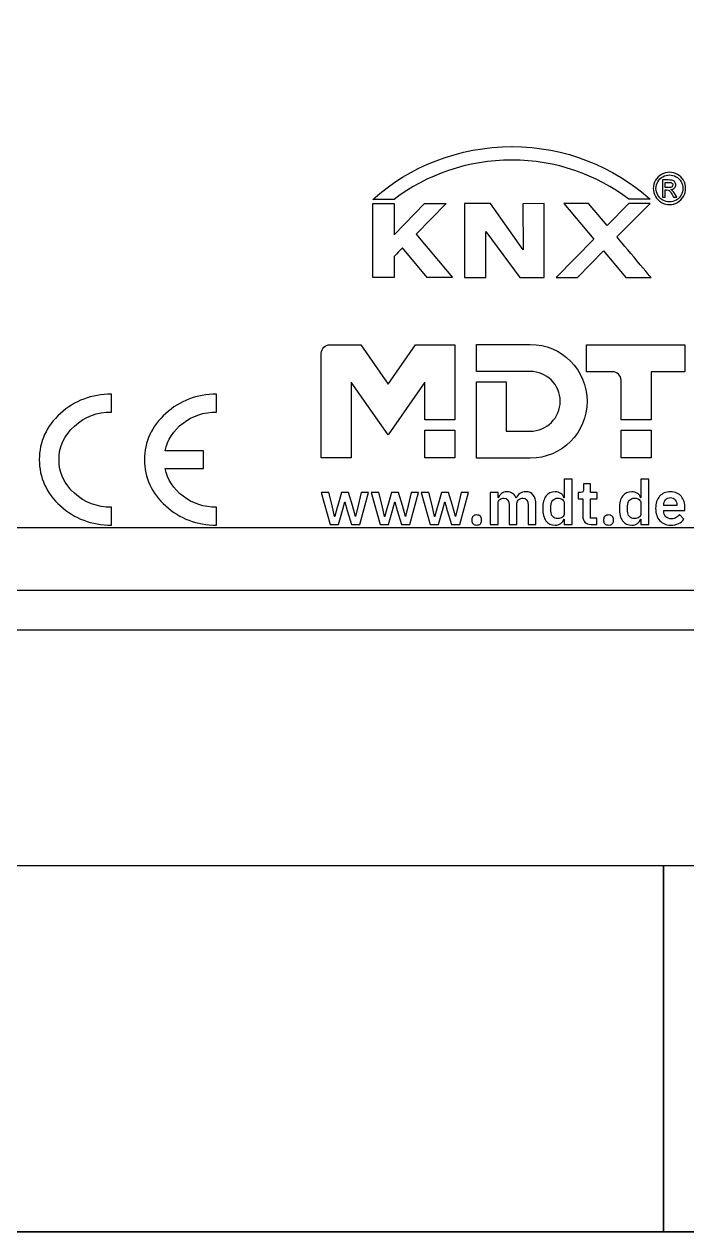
# Model space of a CAD drawing. Header units: millimetres. Extents: x 2151 to 5908, y -441 to 3322.
# Drawn here: x 3465.58 to 3490.91, y 1886.54 to 1932.68 of the extents above; entities that cross this region are included whole.
import ezdxf
from ezdxf.enums import TextEntityAlignment as Align

# ---------------------------------------------------------------- set-up
doc = ezdxf.new("R2010")
doc.units = ezdxf.units.MM
doc.layers.add('2DE_OBJ_Eti-Apparatus', color=7, linetype='Continuous', lineweight=25)
doc.layers.add('Beschriftung', color=7, linetype='Continuous')
doc.layers.add('Gehäuse', color=7, linetype='Continuous')
doc.styles.add('CP_ATTR', font='ARIAL.TTF')

# ---------------------------------------------------------------- blocks, each defined once
blk = doc.blocks.new('2de_eti_9_4352_5ex0yz5')
at = {"linetype": 'Continuous'}
blk.add_line((716, 0), (0, 0), dxfattribs=at)
at = {"linetype": 'ByBlock', "style": 'CP_ATTR', "flags": 9}
for tag, p in [('CURRENT', (0, 5)), ('LINK', (0, 5)), ('CHARACTER', (0, 5)), ('POWER', (0, 5)), ('ORDER-NO', (0, 5)), ('PRODUCT-TYPE', (0, 5)), ('ARTICLE', (0, 5)), ('GROUP', (0, 5)), ('NUMBER', (0, 5)), ('NAME', (0, 5)), ('EL-STATUS', (0, 4.999)), ('FUNCTION', (0, 4.999)), ('ARTICLE-2', (0, 4.999)), ('ARTICLE-1', (0, 4.999)), ('VOLTAGE', (0, 4.999)), ('PRODUCER', (0, 4.999)), ('WEIGHT', (0.001, 5)), ('IP', (0.001, 5)), ('OTHER', (0.001, 5))]:
    blk.add_attdef(tag, text='', height=0.00005, dxfattribs=at).set_placement(p, align=Align.MIDDLE_LEFT)
blk = doc.blocks.new('Gehäuse_12_TE1')
at = {"layer": 'Gehäuse'}
for p, q in [((0, 23), (216, 23)), ((0, 14), (216, 14))]:
    blk.add_line(p, q, dxfattribs=at)
for points in [[(0, 0), (216, 0), (216, 91), (0, 91)], [(2.5, 66.5), (213.5, 66.5), (213.5, 24.5), (2.5, 24.5)], [(0, 14), (72, 14), (72, 0), (0, 0)], [(72, 14), (144, 14), (144, 0), (72, 0)]]:
    blk.add_lwpolyline(points, close=True, dxfattribs=at)
blk = doc.blocks.new('AKS-2416.03')
at = {"layer": 'Beschriftung'}
for points, knots in [([(71.4869, 39.4467), (70.0811, 40.7006), (68.2458, 41.4586), (66.2098, 41.4586), (66.2098, 41.4586), (66.2087, 41.4586), (66.2076, 41.4586), (66.2066, 41.4586), (66.2066, 41.4586), (64.1718, 41.4578), (62.2969, 40.6984), (60.8921, 39.445), (60.8921, 39.445), (60.8921, 39.445), (61.7031, 39.445), (61.7031, 39.445), (61.7031, 39.445), (62.9493, 40.3892), (64.5156, 40.9469), (66.2024, 40.9469), (66.2024, 40.9469), (66.2038, 40.9469), (66.2051, 40.9469), (66.2066, 40.9469), (66.2066, 40.9469), (67.8917, 40.9459), (69.4318, 40.3909), (70.6771, 39.4474), (70.6771, 39.4474), (70.6771, 39.4474), (71.4869, 39.4467), (71.4869, 39.4467)], [0, 0, 0, 0, 0.1111111, 0.1111111, 0.1111111, 0.1111111, 0.2222222, 0.2222222, 0.2222222, 0.2222222, 0.3333333, 0.3333333, 0.3333333, 0.3333333, 0.4444444, 0.4444444, 0.4444444, 0.4444445, 0.5555556, 0.5555556, 0.5555556, 0.5555556, 0.6666667, 0.6666667, 0.6666667, 0.6666667, 0.7777778, 0.7777778, 0.7777778, 0.7777778, 1, 1, 1, 1]), ([(72.2268, 40.4796), (72.3303, 40.4796), (72.4305, 40.453), (72.5294, 40.3994), (72.5294, 40.3994), (72.6279, 40.3474), (72.7048, 40.2706), (72.7602, 40.1719), (72.7602, 40.1719), (72.8153, 40.0734), (72.842, 39.9696), (72.842, 39.8625), (72.842, 39.8625), (72.842, 39.7571), (72.8153, 39.6553), (72.7602, 39.5567), (72.7602, 39.5567), (72.7066, 39.4596), (72.6314, 39.3827), (72.5327, 39.3291), (72.5327, 39.3291), (72.4357, 39.2741), (72.3338, 39.2472), (72.2268, 39.2472), (72.2268, 39.2472), (72.1198, 39.2472), (72.0176, 39.2741), (71.9189, 39.3291), (71.9189, 39.3291), (71.8222, 39.3827), (71.7451, 39.4596), (71.6916, 39.5567), (71.6916, 39.5567), (71.6364, 39.6553), (71.6097, 39.7571), (71.6097, 39.8625), (71.6097, 39.8625), (71.6097, 39.9696), (71.6379, 40.0734), (71.6934, 40.1719), (71.6934, 40.1719), (71.7483, 40.2706), (71.8253, 40.3474), (71.9238, 40.3994), (71.9238, 40.3994), (72.0227, 40.453), (72.1231, 40.4796), (72.2268, 40.4796)], [0, 0, 0, 0, 0.0769231, 0.0769231, 0.0769231, 0.0769231, 0.1538462, 0.1538462, 0.1538462, 0.1538462, 0.2307692, 0.2307692, 0.2307692, 0.2307692, 0.3076923, 0.3076923, 0.3076923, 0.3076923, 0.3846154, 0.3846154, 0.3846154, 0.3846154, 0.4615385, 0.4615385, 0.4615385, 0.4615385, 0.5384615, 0.5384615, 0.5384615, 0.5384615, 0.6153846, 0.6153846, 0.6153846, 0.6153846, 0.6923077, 0.6923077, 0.6923077, 0.6923077, 0.7692308, 0.7692308, 0.7692308, 0.7692308, 0.8461538, 0.8461538, 0.8461538, 0.8461539, 1, 1, 1, 1]), ([(72.2268, 40.3776), (72.1398, 40.3776), (72.0562, 40.3559), (71.9744, 40.3109), (71.9744, 40.3109), (71.8923, 40.2672), (71.8271, 40.2038), (71.7819, 40.1201), (71.7819, 40.1201), (71.7351, 40.0382), (71.7115, 39.953), (71.7115, 39.8625), (71.7115, 39.8625), (71.7115, 39.7741), (71.7351, 39.6887), (71.7805, 39.6086), (71.7805, 39.6086), (71.8253, 39.5266), (71.8889, 39.4629), (71.971, 39.4177), (71.971, 39.4177), (72.0527, 39.3728), (72.1383, 39.3492), (72.2268, 39.3492), (72.2268, 39.3492), (72.3153, 39.3492), (72.4005, 39.3728), (72.4825, 39.4177), (72.4825, 39.4177), (72.5644, 39.4629), (72.6279, 39.5266), (72.6731, 39.6086), (72.6731, 39.6086), (72.7184, 39.6887), (72.7399, 39.7741), (72.7399, 39.8625), (72.7399, 39.8625), (72.7399, 39.953), (72.7166, 40.0382), (72.6714, 40.1201), (72.6714, 40.1201), (72.6246, 40.2038), (72.5611, 40.2672), (72.4792, 40.3109), (72.4792, 40.3109), (72.3972, 40.3559), (72.3119, 40.3776), (72.2268, 40.3776)], [0, 0, 0, 0, 0.0769231, 0.0769231, 0.0769231, 0.0769231, 0.1538462, 0.1538462, 0.1538462, 0.1538462, 0.2307692, 0.2307692, 0.2307692, 0.2307692, 0.3076923, 0.3076923, 0.3076923, 0.3076923, 0.3846154, 0.3846154, 0.3846154, 0.3846154, 0.4615385, 0.4615385, 0.4615385, 0.4615385, 0.5384615, 0.5384615, 0.5384615, 0.5384615, 0.6153846, 0.6153846, 0.6153846, 0.6153846, 0.6923077, 0.6923077, 0.6923077, 0.6923077, 0.7692308, 0.7692308, 0.7692308, 0.7692308, 0.8461538, 0.8461538, 0.8461538, 0.8461539, 1, 1, 1, 1]), ([(71.9559, 39.5232), (71.9559, 39.5232), (71.9559, 40.1853), (71.9559, 40.1853), (71.9559, 40.1853), (71.9559, 40.1853), (72.1831, 40.1853), (72.1831, 40.1853), (72.1831, 40.1853), (72.2619, 40.1853), (72.3187, 40.1786), (72.3537, 40.167), (72.3537, 40.167), (72.3888, 40.1552), (72.4156, 40.1335), (72.4374, 40.1034), (72.4374, 40.1034), (72.4574, 40.0734), (72.4675, 40.0399), (72.4675, 40.0064), (72.4675, 40.0064), (72.4675, 39.9579), (72.4509, 39.916), (72.4156, 39.8792), (72.4156, 39.8792), (72.3806, 39.8441), (72.3354, 39.8241), (72.2767, 39.8192), (72.2767, 39.8192), (72.3004, 39.8091), (72.3202, 39.7973), (72.3338, 39.7842), (72.3338, 39.7842), (72.3604, 39.7589), (72.394, 39.7137), (72.4324, 39.6535), (72.4324, 39.6535), (72.4324, 39.6535), (72.5127, 39.5232), (72.5127, 39.5232), (72.5127, 39.5232), (72.5127, 39.5232), (72.3821, 39.5232), (72.3821, 39.5232), (72.3821, 39.5232), (72.3821, 39.5232), (72.3237, 39.6268), (72.3237, 39.6268), (72.3237, 39.6268), (72.2767, 39.7104), (72.24, 39.7605), (72.2118, 39.7824), (72.2118, 39.7824), (72.1914, 39.7973), (72.163, 39.8042), (72.1263, 39.8042), (72.1263, 39.8042), (72.1263, 39.8042), (72.0629, 39.8042), (72.0629, 39.8042), (72.0629, 39.8042), (72.0629, 39.8042), (72.0629, 39.5232), (72.0629, 39.5232), (72.0629, 39.5232), (72.0629, 39.5232), (71.9559, 39.5232), (71.9559, 39.5232)], [0, 0, 0, 0, 0.0555556, 0.0555556, 0.0555556, 0.0555556, 0.1111111, 0.1111111, 0.1111111, 0.1111111, 0.1666667, 0.1666667, 0.1666667, 0.1666667, 0.2222222, 0.2222222, 0.2222222, 0.2222222, 0.2777778, 0.2777778, 0.2777778, 0.2777778, 0.3333333, 0.3333333, 0.3333333, 0.3333333, 0.3888889, 0.3888889, 0.3888889, 0.3888889, 0.4444444, 0.4444444, 0.4444444, 0.4444445, 0.5, 0.5, 0.5, 0.5, 0.5555556, 0.5555556, 0.5555556, 0.5555556, 0.6111111, 0.6111111, 0.6111111, 0.6111111, 0.6666667, 0.6666667, 0.6666667, 0.6666667, 0.7222222, 0.7222222, 0.7222222, 0.7222222, 0.7777778, 0.7777778, 0.7777778, 0.7777778, 0.8333333, 0.8333333, 0.8333333, 0.8333333, 0.8888889, 0.8888889, 0.8888889, 0.8888889, 1, 1, 1, 1]), ([(72.0629, 39.8961), (72.0629, 39.8961), (72.1931, 39.8961), (72.1931, 39.8961), (72.1931, 39.8961), (72.255, 39.8961), (72.2969, 39.9061), (72.3202, 39.9244), (72.3202, 39.9244), (72.3421, 39.9428), (72.3537, 39.9663), (72.3537, 39.9962), (72.3537, 39.9962), (72.3537, 40.0165), (72.3487, 40.0333), (72.3372, 40.0499), (72.3372, 40.0499), (72.3271, 40.0648), (72.3119, 40.0766), (72.292, 40.0833), (72.292, 40.0833), (72.2735, 40.0916), (72.2366, 40.0951), (72.1849, 40.0951), (72.1849, 40.0951), (72.1849, 40.0951), (72.0629, 40.0951), (72.0629, 40.0951), (72.0629, 40.0951), (72.0629, 40.0951), (72.0629, 39.8961), (72.0629, 39.8961)], [0, 0, 0, 0, 0.1111111, 0.1111111, 0.1111111, 0.1111111, 0.2222222, 0.2222222, 0.2222222, 0.2222222, 0.3333333, 0.3333333, 0.3333333, 0.3333333, 0.4444444, 0.4444444, 0.4444444, 0.4444445, 0.5555556, 0.5555556, 0.5555556, 0.5555556, 0.6666667, 0.6666667, 0.6666667, 0.6666667, 0.7777778, 0.7777778, 0.7777778, 0.7777778, 1, 1, 1, 1]), ([(62.6579, 37.9748), (62.6579, 37.9748), (62.5429, 38.1195), (62.5429, 38.1195), (62.5429, 38.1195), (62.5429, 38.1195), (63.6907, 39.2844), (63.6907, 39.2844), (63.6907, 39.2844), (63.6907, 39.2844), (62.8705, 39.2844), (62.8705, 39.2844), (62.8705, 39.2844), (62.8705, 39.2844), (61.7016, 38.0955), (61.7016, 38.0955), (61.7016, 38.0955), (61.7016, 38.0955), (61.7016, 39.2813), (61.7016, 39.2813), (61.7016, 39.2813), (61.7016, 39.2813), (60.8936, 39.2815), (60.8936, 39.2815), (60.8936, 39.2815), (60.8936, 39.2815), (60.8915, 36.4602), (60.8915, 36.4602), (60.8915, 36.4602), (60.8915, 36.4602), (61.7016, 36.46), (61.7016, 36.46), (61.7016, 36.46), (61.7016, 36.46), (61.7016, 37.2659), (61.7016, 37.2659), (61.7016, 37.2659), (61.7016, 37.2659), (62.0217, 37.5903), (62.0217, 37.5903), (62.0217, 37.5903), (62.0217, 37.5903), (62.9724, 36.46), (62.9724, 36.46), (62.9724, 36.46), (62.9724, 36.46), (63.9398, 36.46), (63.9398, 36.46), (63.9398, 36.46), (63.9398, 36.46), (62.6579, 37.9748), (62.6579, 37.9748)], [0, 0, 0, 0, 0.0714286, 0.0714286, 0.0714286, 0.0714286, 0.1428571, 0.1428571, 0.1428571, 0.1428572, 0.2142857, 0.2142857, 0.2142857, 0.2142857, 0.2857143, 0.2857143, 0.2857143, 0.2857143, 0.3571429, 0.3571429, 0.3571429, 0.3571429, 0.4285714, 0.4285714, 0.4285714, 0.4285714, 0.5, 0.5, 0.5, 0.5, 0.5714286, 0.5714286, 0.5714286, 0.5714286, 0.6428571, 0.6428571, 0.6428571, 0.6428572, 0.7142857, 0.7142857, 0.7142857, 0.7142857, 0.7857143, 0.7857143, 0.7857143, 0.7857143, 0.8571429, 0.8571429, 0.8571429, 0.8571429, 1, 1, 1, 1]), ([(65.3811, 39.2853), (65.3811, 39.2853), (66.6346, 37.5169), (66.6346, 37.5169), (66.6346, 37.5169), (66.6346, 37.5169), (66.628, 39.2798), (66.628, 39.2798), (66.628, 39.2798), (66.628, 39.2798), (67.4402, 39.2821), (67.4402, 39.2821), (67.4402, 39.2821), (67.4402, 39.2821), (67.4402, 36.4589), (67.4402, 36.4589), (67.4402, 36.4589), (67.4402, 36.4589), (66.508, 36.4589), (66.508, 36.4589), (66.508, 36.4589), (66.508, 36.4589), (65.2094, 38.2141), (65.2094, 38.2141), (65.2094, 38.2141), (65.2094, 38.2141), (65.2098, 36.4589), (65.2098, 36.4589), (65.2098, 36.4589), (65.2098, 36.4589), (64.3949, 36.4589), (64.3949, 36.4589), (64.3949, 36.4589), (64.3949, 36.4589), (64.3949, 39.2849), (64.3949, 39.2849), (64.3949, 39.2849), (64.3949, 39.2849), (65.3811, 39.2853), (65.3811, 39.2853)], [0, 0, 0, 0, 0.0909091, 0.0909091, 0.0909091, 0.0909091, 0.1818182, 0.1818182, 0.1818182, 0.1818182, 0.2727273, 0.2727273, 0.2727273, 0.2727273, 0.3636364, 0.3636364, 0.3636364, 0.3636364, 0.4545455, 0.4545455, 0.4545455, 0.4545455, 0.5454545, 0.5454545, 0.5454545, 0.5454546, 0.6363636, 0.6363636, 0.6363636, 0.6363636, 0.7272727, 0.7272727, 0.7272727, 0.7272727, 0.8181818, 0.8181818, 0.8181818, 0.8181818, 1, 1, 1, 1]), ([(71.5253, 36.46), (71.5253, 36.46), (70.5614, 36.4586), (70.5614, 36.4586), (70.5614, 36.4586), (70.5614, 36.4586), (69.7019, 37.481), (69.7019, 37.481), (69.7019, 37.481), (69.7019, 37.481), (68.7074, 36.46), (68.7074, 36.46), (68.7074, 36.46), (68.7074, 36.46), (67.8974, 36.46), (67.8974, 36.46), (67.8974, 36.46), (67.8974, 36.46), (69.331, 37.9232), (69.331, 37.9232), (69.331, 37.9232), (69.331, 37.9232), (68.1907, 39.2822), (68.1907, 39.2822), (68.1907, 39.2822), (68.1907, 39.2822), (69.1366, 39.2815), (69.1366, 39.2815), (69.1366, 39.2815), (69.1366, 39.2815), (69.85, 38.4501), (69.85, 38.4501), (69.85, 38.4501), (69.85, 38.4501), (70.6772, 39.2815), (70.6772, 39.2815), (70.6772, 39.2815), (70.6772, 39.2815), (71.4871, 39.2815), (71.4871, 39.2815), (71.4871, 39.2815), (71.4871, 39.2815), (70.221, 38.0077), (70.221, 38.0077), (70.221, 38.0077), (70.221, 38.0077), (71.5253, 36.46), (71.5253, 36.46)], [0, 0, 0, 0, 0.0769231, 0.0769231, 0.0769231, 0.0769231, 0.1538462, 0.1538462, 0.1538462, 0.1538462, 0.2307692, 0.2307692, 0.2307692, 0.2307692, 0.3076923, 0.3076923, 0.3076923, 0.3076923, 0.3846154, 0.3846154, 0.3846154, 0.3846154, 0.4615385, 0.4615385, 0.4615385, 0.4615385, 0.5384615, 0.5384615, 0.5384615, 0.5384615, 0.6153846, 0.6153846, 0.6153846, 0.6153846, 0.6923077, 0.6923077, 0.6923077, 0.6923077, 0.7692308, 0.7692308, 0.7692308, 0.7692308, 0.8461538, 0.8461538, 0.8461538, 0.8461539, 1, 1, 1, 1]), ([(61.4735, 32.386), (61.4735, 32.386), (60.4306, 33.8901), (60.4306, 33.8901), (60.4306, 33.8901), (60.4306, 33.8901), (59.2426, 33.8901), (59.2426, 33.8901), (59.2426, 33.8901), (59.0654, 33.8877), (58.9236, 33.7444), (58.9221, 33.5682), (58.9221, 33.5682), (58.9221, 33.5504), (58.9221, 29.567), (58.9221, 29.567), (58.9221, 29.567), (58.9221, 29.567), (60.0653, 29.567), (60.0653, 29.567), (60.0653, 29.567), (60.0653, 29.567), (60.0653, 32.4621), (60.0653, 32.4621), (60.0653, 32.4621), (60.0653, 32.4621), (61.4735, 30.448), (61.4735, 30.448), (61.4735, 30.448), (61.4735, 30.448), (62.8803, 32.4621), (62.8803, 32.4621), (62.8803, 32.4621), (62.8803, 32.4621), (62.8803, 31.025), (62.8803, 31.025), (62.8803, 31.025), (62.8803, 31.025), (64.0249, 31.025), (64.0249, 31.025), (64.0249, 31.025), (64.0249, 31.025), (64.0249, 33.8901), (64.0249, 33.8901), (64.0249, 33.8901), (64.0249, 33.8901), (62.5163, 33.8901), (62.5163, 33.8901), (62.5163, 33.8901), (62.5163, 33.8901), (61.4735, 32.386), (61.4735, 32.386)], [0, 0, 0, 0, 0.0714286, 0.0714286, 0.0714286, 0.0714286, 0.1428571, 0.1428571, 0.1428571, 0.1428572, 0.2142857, 0.2142857, 0.2142857, 0.2142857, 0.2857143, 0.2857143, 0.2857143, 0.2857143, 0.3571429, 0.3571429, 0.3571429, 0.3571429, 0.4285714, 0.4285714, 0.4285714, 0.4285714, 0.5, 0.5, 0.5, 0.5, 0.5714286, 0.5714286, 0.5714286, 0.5714286, 0.6428571, 0.6428571, 0.6428571, 0.6428572, 0.7142857, 0.7142857, 0.7142857, 0.7142857, 0.7857143, 0.7857143, 0.7857143, 0.7857143, 0.8571429, 0.8571429, 0.8571429, 0.8571429, 1, 1, 1, 1]), ([(66.9051, 33.904), (66.9051, 33.904), (64.8461, 33.904), (64.8461, 33.904), (64.8461, 33.904), (64.8461, 33.904), (64.8461, 32.8714), (64.8461, 32.8714), (64.8461, 32.8714), (64.8461, 32.8714), (66.9051, 32.871), (66.9051, 32.871), (66.9051, 32.871), (67.5356, 32.871), (68.0497, 32.3614), (68.0497, 31.7303), (68.0497, 31.7303), (68.0497, 31.0997), (67.5356, 30.5866), (66.9051, 30.5866), (66.9051, 30.5866), (66.9051, 30.5866), (65.9887, 30.5866), (65.9887, 30.5866), (65.9887, 30.5866), (65.9887, 30.5866), (65.9887, 32.4754), (65.9887, 32.4754), (65.9887, 32.4754), (65.9887, 32.4754), (64.8461, 32.4754), (64.8461, 32.4754), (64.8461, 32.4754), (64.8461, 32.4754), (64.8461, 29.5562), (64.8461, 29.5562), (64.8461, 29.5562), (64.8461, 29.5562), (66.9051, 29.5565), (66.9051, 29.5565), (66.9051, 29.5565), (68.1065, 29.5565), (69.0792, 30.5299), (69.0792, 31.7303), (69.0792, 31.7303), (69.0792, 32.9307), (68.1065, 33.904), (66.9051, 33.904)], [0, 0, 0, 0, 0.0769231, 0.0769231, 0.0769231, 0.0769231, 0.1538462, 0.1538462, 0.1538462, 0.1538462, 0.2307692, 0.2307692, 0.2307692, 0.2307692, 0.3076923, 0.3076923, 0.3076923, 0.3076923, 0.3846154, 0.3846154, 0.3846154, 0.3846154, 0.4615385, 0.4615385, 0.4615385, 0.4615385, 0.5384615, 0.5384615, 0.5384615, 0.5384615, 0.6153846, 0.6153846, 0.6153846, 0.6153846, 0.6923077, 0.6923077, 0.6923077, 0.6923077, 0.7692308, 0.7692308, 0.7692308, 0.7692308, 0.8461538, 0.8461538, 0.8461538, 0.8461539, 1, 1, 1, 1]), ([(69.0575, 33.8901), (69.0575, 33.8901), (69.0575, 32.861), (69.0575, 32.861), (69.0575, 32.861), (69.0575, 32.861), (70.0253, 32.861), (70.0421, 32.861), (70.0421, 32.861), (70.2356, 32.863), (70.3774, 32.7075), (70.3774, 32.5346), (70.3774, 32.5346), (70.3774, 32.3706), (70.3774, 31.025), (70.3774, 31.025), (70.3774, 31.025), (70.3774, 31.025), (71.5225, 31.025), (71.5225, 31.025), (71.5225, 31.025), (71.5225, 31.025), (71.5225, 32.8578), (71.5225, 32.8578), (71.5225, 32.8578), (71.5225, 32.8578), (72.8186, 32.8578), (72.8186, 32.8578), (72.8186, 32.8578), (72.8186, 32.8578), (72.8186, 33.8901), (72.8186, 33.8901), (72.8186, 33.8901), (72.8186, 33.8901), (69.0575, 33.8901), (69.0575, 33.8901)], [0, 0, 0, 0, 0.1, 0.1, 0.1, 0.1, 0.2, 0.2, 0.2, 0.2, 0.3, 0.3, 0.3, 0.3, 0.4, 0.4, 0.4, 0.4, 0.5, 0.5, 0.5, 0.5, 0.6, 0.6, 0.6, 0.6, 0.7, 0.7, 0.7, 0.7, 0.8, 0.8, 0.8, 0.8, 1, 1, 1, 1]), ([(50.9036, 27), (50.1426, 27), (49.4922, 27.244), (48.9539, 27.7333), (48.9539, 27.7333), (48.4141, 28.2213), (48.1449, 28.8108), (48.1449, 29.5006), (48.1449, 29.5006), (48.1449, 30.1892), (48.4141, 30.7788), (48.9539, 31.2668), (48.9539, 31.2668), (49.4922, 31.7559), (50.1426, 32), (50.9036, 32), (50.9036, 32), (50.9036, 32), (50.9036, 32), (50.9051, 32), (50.9051, 32), (50.9064, 32), (50.9064, 32), (50.9064, 32), (50.9064, 32), (50.9064, 32), (50.9064, 31.3213), (50.9064, 31.3213), (50.9064, 31.3213), (50.9064, 31.3213), (50.9064, 31.3213), (50.9064, 31.3213), (50.9064, 31.3213), (50.9064, 31.3213), (50.9064, 31.3213), (50.9064, 31.3213), (50.9064, 31.3213), (50.3517, 31.3213), (49.8789, 31.1429), (49.4854, 30.7862), (49.4854, 30.7862), (49.0932, 30.4295), (48.8978, 30.0008), (48.8978, 29.5006), (48.8978, 29.5006), (48.8978, 28.9989), (49.0932, 28.5717), (49.4854, 28.2151), (49.4854, 28.2151), (49.8789, 27.8595), (50.3517, 27.6825), (50.9064, 27.6825), (50.9064, 27.6825), (50.9064, 27.6825), (50.9064, 27.6825), (50.9064, 27.6825), (50.9064, 27.6825), (50.9064, 27.6825), (50.9064, 27.6825), (50.9064, 27.6825), (50.9064, 27.6825), (50.9064, 27.6825), (50.9064, 27), (50.9064, 27), (50.9064, 27), (50.9064, 27), (50.9064, 27), (50.9051, 27), (50.9051, 27), (50.9036, 27), (50.9036, 27), (50.9036, 27)], [0, 0, 0, 0, 0.0526316, 0.0526316, 0.0526316, 0.0526316, 0.1052632, 0.1052632, 0.1052632, 0.1052632, 0.1578947, 0.1578947, 0.1578947, 0.1578947, 0.2105263, 0.2105263, 0.2105263, 0.2105263, 0.2631579, 0.2631579, 0.2631579, 0.2631579, 0.3157895, 0.3157895, 0.3157895, 0.3157895, 0.3684211, 0.3684211, 0.3684211, 0.3684211, 0.4210526, 0.4210526, 0.4210526, 0.4210526, 0.4736842, 0.4736842, 0.4736842, 0.4736842, 0.5263158, 0.5263158, 0.5263158, 0.5263158, 0.5789474, 0.5789474, 0.5789474, 0.5789474, 0.6315789, 0.6315789, 0.6315789, 0.631579, 0.6842105, 0.6842105, 0.6842105, 0.6842105, 0.7368421, 0.7368421, 0.7368421, 0.7368421, 0.7894737, 0.7894737, 0.7894737, 0.7894737, 0.8421053, 0.8421053, 0.8421053, 0.8421053, 0.8947368, 0.8947368, 0.8947368, 0.8947369, 1, 1, 1, 1]), ([(54.9221, 32), (54.9221, 32), (54.9221, 31.3213), (54.9221, 31.3213), (54.9221, 31.3213), (54.4344, 31.3213), (54.0053, 31.1801), (53.6377, 30.8964), (53.6377, 30.8964), (53.2688, 30.614), (53.0406, 30.2623), (52.9532, 29.8411), (52.9532, 29.8411), (52.9532, 29.8411), (54.4221, 29.8411), (54.4221, 29.8411), (54.4221, 29.8411), (54.4221, 29.8411), (54.4221, 29.1588), (54.4221, 29.1588), (54.4221, 29.1588), (54.4221, 29.1588), (52.9532, 29.1588), (52.9532, 29.1588), (52.9532, 29.1588), (53.0406, 28.7377), (53.2688, 28.3872), (53.6377, 28.1048), (53.6377, 28.1048), (54.0053, 27.8237), (54.4344, 27.6825), (54.9221, 27.6825), (54.9221, 27.6825), (54.9221, 27.6825), (54.9221, 27), (54.9221, 27), (54.9221, 27), (54.161, 27), (53.5121, 27.244), (52.975, 27.7333), (52.975, 27.7333), (52.4367, 28.2213), (52.1675, 28.8108), (52.1675, 29.5006), (52.1675, 29.5006), (52.1675, 30.1867), (52.4367, 30.7751), (52.975, 31.263), (52.975, 31.263), (53.5121, 31.7523), (54.161, 31.9976), (54.9221, 32)], [0, 0, 0, 0, 0.0714286, 0.0714286, 0.0714286, 0.0714286, 0.1428571, 0.1428571, 0.1428571, 0.1428572, 0.2142857, 0.2142857, 0.2142857, 0.2142857, 0.2857143, 0.2857143, 0.2857143, 0.2857143, 0.3571429, 0.3571429, 0.3571429, 0.3571429, 0.4285714, 0.4285714, 0.4285714, 0.4285714, 0.5, 0.5, 0.5, 0.5, 0.5714286, 0.5714286, 0.5714286, 0.5714286, 0.6428571, 0.6428571, 0.6428571, 0.6428572, 0.7142857, 0.7142857, 0.7142857, 0.7142857, 0.7857143, 0.7857143, 0.7857143, 0.7857143, 0.8571429, 0.8571429, 0.8571429, 0.8571429, 1, 1, 1, 1]), ([(62.8803, 29.567), (62.8803, 29.567), (64.0249, 29.567), (64.0249, 29.567), (64.0249, 29.567), (64.0249, 29.567), (64.0249, 30.6291), (64.0249, 30.6291), (64.0249, 30.6291), (64.0249, 30.6291), (62.8803, 30.6291), (62.8803, 30.6291), (62.8803, 30.6291), (62.8803, 30.6291), (62.8803, 29.567), (62.8803, 29.567)], [0, 0, 0, 0, 0.2, 0.2, 0.2, 0.2, 0.4, 0.4, 0.4, 0.4, 0.6, 0.6, 0.6, 0.6, 1, 1, 1, 1]), ([(70.3774, 29.567), (70.3774, 29.567), (71.5225, 29.567), (71.5225, 29.567), (71.5225, 29.567), (71.5225, 29.567), (71.5225, 30.6291), (71.5225, 30.6291), (71.5225, 30.6291), (71.5225, 30.6291), (70.3774, 30.6291), (70.3774, 30.6291), (70.3774, 30.6291), (70.3774, 30.6291), (70.3774, 29.567), (70.3774, 29.567)], [0, 0, 0, 0, 0.2, 0.2, 0.2, 0.2, 0.4, 0.4, 0.4, 0.4, 0.6, 0.6, 0.6, 0.6, 1, 1, 1, 1]), ([(68.2073, 27.2309), (68.2073, 27.2309), (68.1956, 27.2309), (68.1956, 27.2309), (68.1956, 27.2309), (68.1739, 27.1609), (68.1326, 27.105), (68.072, 27.063), (68.072, 27.063), (68.0113, 27.0211), (67.9406, 27), (67.8598, 27), (67.8598, 27), (67.7058, 27), (67.588, 27.0553), (67.5064, 27.1657), (67.5064, 27.1657), (67.4248, 27.2761), (67.384, 27.4339), (67.384, 27.6391), (67.384, 27.6391), (67.384, 27.8428), (67.4248, 27.9994), (67.5064, 28.1091), (67.5064, 28.1091), (67.588, 28.2187), (67.7058, 28.2735), (67.8598, 28.2735), (67.8598, 28.2735), (67.9406, 28.2735), (68.0113, 28.2529), (68.072, 28.2117), (68.072, 28.2117), (68.1326, 28.1705), (68.1739, 28.1149), (68.1956, 28.045), (68.1956, 28.045), (68.1956, 28.045), (68.2073, 28.045), (68.2073, 28.045), (68.2073, 28.045), (68.2073, 28.045), (68.2073, 28.754), (68.2073, 28.754), (68.2073, 28.754), (68.2073, 28.754), (68.5057, 28.754), (68.5057, 28.754), (68.5057, 28.754), (68.5057, 28.754), (68.5057, 27.028), (68.5057, 27.028), (68.5057, 27.028), (68.5057, 27.028), (68.2073, 27.028), (68.2073, 27.028), (68.2073, 27.028), (68.2073, 27.028), (68.2073, 27.2309), (68.2073, 27.2309)], [0, 0, 0, 0, 0.0625, 0.0625, 0.0625, 0.0625, 0.125, 0.125, 0.125, 0.125, 0.1875, 0.1875, 0.1875, 0.1875, 0.25, 0.25, 0.25, 0.25, 0.3125, 0.3125, 0.3125, 0.3125, 0.375, 0.375, 0.375, 0.375, 0.4375, 0.4375, 0.4375, 0.4375, 0.5, 0.5, 0.5, 0.5, 0.5625, 0.5625, 0.5625, 0.5625, 0.625, 0.625, 0.625, 0.625, 0.6875, 0.6875, 0.6875, 0.6875, 0.75, 0.75, 0.75, 0.75, 0.8125, 0.8125, 0.8125, 0.8125, 0.875, 0.875, 0.875, 0.875, 1, 1, 1, 1]), ([(71.1367, 27.2309), (71.1367, 27.2309), (71.125, 27.2309), (71.125, 27.2309), (71.125, 27.2309), (71.1033, 27.1609), (71.062, 27.105), (71.0014, 27.063), (71.0014, 27.063), (70.9407, 27.0211), (70.87, 27), (70.7892, 27), (70.7892, 27), (70.6352, 27), (70.5174, 27.0553), (70.4358, 27.1657), (70.4358, 27.1657), (70.3542, 27.2761), (70.3134, 27.4339), (70.3134, 27.6391), (70.3134, 27.6391), (70.3134, 27.8428), (70.3542, 27.9994), (70.4358, 28.1091), (70.4358, 28.1091), (70.5174, 28.2187), (70.6352, 28.2735), (70.7892, 28.2735), (70.7892, 28.2735), (70.87, 28.2735), (70.9407, 28.2529), (71.0014, 28.2117), (71.0014, 28.2117), (71.062, 28.1705), (71.1033, 28.1149), (71.125, 28.045), (71.125, 28.045), (71.125, 28.045), (71.1367, 28.045), (71.1367, 28.045), (71.1367, 28.045), (71.1367, 28.045), (71.1367, 28.754), (71.1367, 28.754), (71.1367, 28.754), (71.1367, 28.754), (71.4353, 28.754), (71.4353, 28.754), (71.4353, 28.754), (71.4353, 28.754), (71.4353, 27.028), (71.4353, 27.028), (71.4353, 27.028), (71.4353, 27.028), (71.1367, 27.028), (71.1367, 27.028), (71.1367, 27.028), (71.1367, 27.028), (71.1367, 27.2309), (71.1367, 27.2309)], [0, 0, 0, 0, 0.0625, 0.0625, 0.0625, 0.0625, 0.125, 0.125, 0.125, 0.125, 0.1875, 0.1875, 0.1875, 0.1875, 0.25, 0.25, 0.25, 0.25, 0.3125, 0.3125, 0.3125, 0.3125, 0.375, 0.375, 0.375, 0.375, 0.4375, 0.4375, 0.4375, 0.4375, 0.5, 0.5, 0.5, 0.5, 0.5625, 0.5625, 0.5625, 0.5625, 0.625, 0.625, 0.625, 0.625, 0.6875, 0.6875, 0.6875, 0.6875, 0.75, 0.75, 0.75, 0.75, 0.8125, 0.8125, 0.8125, 0.8125, 0.875, 0.875, 0.875, 0.875, 1, 1, 1, 1]), ([(58.9221, 28.2455), (58.9221, 28.2455), (59.2091, 28.2455), (59.2091, 28.2455), (59.2091, 28.2455), (59.2091, 28.2455), (59.3326, 27.744), (59.3326, 27.744), (59.3326, 27.744), (59.3326, 27.744), (59.4283, 27.3266), (59.4283, 27.3266), (59.4283, 27.3266), (59.4283, 27.3266), (59.4376, 27.3266), (59.4376, 27.3266), (59.4376, 27.3266), (59.4376, 27.3266), (59.5495, 27.744), (59.5495, 27.744), (59.5495, 27.744), (59.5495, 27.744), (59.6918, 28.2455), (59.6918, 28.2455), (59.6918, 28.2455), (59.6918, 28.2455), (59.9624, 28.2455), (59.9624, 28.2455), (59.9624, 28.2455), (59.9624, 28.2455), (60.1094, 27.744), (60.1094, 27.744), (60.1094, 27.744), (60.1094, 27.744), (60.2236, 27.3266), (60.2236, 27.3266), (60.2236, 27.3266), (60.2236, 27.3266), (60.233, 27.3266), (60.233, 27.3266), (60.233, 27.3266), (60.233, 27.3266), (60.3286, 27.744), (60.3286, 27.744), (60.3286, 27.744), (60.3286, 27.744), (60.4498, 28.2455), (60.4498, 28.2455), (60.4498, 28.2455), (60.4498, 28.2455), (60.7274, 28.2455), (60.7274, 28.2455), (60.7274, 28.2455), (60.7274, 28.2455), (60.3939, 27.028), (60.3939, 27.028), (60.3939, 27.028), (60.3939, 27.028), (60.072, 27.028), (60.072, 27.028), (60.072, 27.028), (60.072, 27.028), (59.9157, 27.5645), (59.9157, 27.5645), (59.9157, 27.5645), (59.9157, 27.5645), (59.8248, 27.8957), (59.8248, 27.8957), (59.8248, 27.8957), (59.8248, 27.8957), (59.8178, 27.8957), (59.8178, 27.8957), (59.8178, 27.8957), (59.8178, 27.8957), (59.7292, 27.5645), (59.7292, 27.5645), (59.7292, 27.5645), (59.7292, 27.5645), (59.5752, 27.028), (59.5752, 27.028), (59.5752, 27.028), (59.5752, 27.028), (59.258, 27.028), (59.258, 27.028), (59.258, 27.028), (59.258, 27.028), (58.9221, 28.2455), (58.9221, 28.2455)], [0, 0, 0, 0, 0.0434783, 0.0434783, 0.0434783, 0.0434783, 0.0869565, 0.0869565, 0.0869565, 0.0869565, 0.1304348, 0.1304348, 0.1304348, 0.1304348, 0.173913, 0.173913, 0.173913, 0.1739131, 0.2173913, 0.2173913, 0.2173913, 0.2173913, 0.2608696, 0.2608696, 0.2608696, 0.2608696, 0.3043478, 0.3043478, 0.3043478, 0.3043478, 0.3478261, 0.3478261, 0.3478261, 0.3478261, 0.3913043, 0.3913043, 0.3913043, 0.3913044, 0.4347826, 0.4347826, 0.4347826, 0.4347826, 0.4782609, 0.4782609, 0.4782609, 0.4782609, 0.5217391, 0.5217391, 0.5217391, 0.5217391, 0.5652174, 0.5652174, 0.5652174, 0.5652174, 0.6086957, 0.6086957, 0.6086957, 0.6086957, 0.6521739, 0.6521739, 0.6521739, 0.6521739, 0.6956522, 0.6956522, 0.6956522, 0.6956522, 0.7391304, 0.7391304, 0.7391304, 0.7391304, 0.7826087, 0.7826087, 0.7826087, 0.7826087, 0.826087, 0.826087, 0.826087, 0.826087, 0.8695652, 0.8695652, 0.8695652, 0.8695652, 0.9130435, 0.9130435, 0.9130435, 0.9130435, 1, 1, 1, 1]), ([(60.8323, 28.2455), (60.8323, 28.2455), (61.1193, 28.2455), (61.1193, 28.2455), (61.1193, 28.2455), (61.1193, 28.2455), (61.2428, 27.744), (61.2428, 27.744), (61.2428, 27.744), (61.2428, 27.744), (61.3385, 27.3266), (61.3385, 27.3266), (61.3385, 27.3266), (61.3385, 27.3266), (61.3478, 27.3266), (61.3478, 27.3266), (61.3478, 27.3266), (61.3478, 27.3266), (61.4598, 27.744), (61.4598, 27.744), (61.4598, 27.744), (61.4598, 27.744), (61.602, 28.2455), (61.602, 28.2455), (61.602, 28.2455), (61.602, 28.2455), (61.8725, 28.2455), (61.8725, 28.2455), (61.8725, 28.2455), (61.8725, 28.2455), (62.0195, 27.744), (62.0195, 27.744), (62.0195, 27.744), (62.0195, 27.744), (62.1337, 27.3266), (62.1337, 27.3266), (62.1337, 27.3266), (62.1337, 27.3266), (62.1431, 27.3266), (62.1431, 27.3266), (62.1431, 27.3266), (62.1431, 27.3266), (62.2387, 27.744), (62.2387, 27.744), (62.2387, 27.744), (62.2387, 27.744), (62.3599, 28.2455), (62.3599, 28.2455), (62.3599, 28.2455), (62.3599, 28.2455), (62.6375, 28.2455), (62.6375, 28.2455), (62.6375, 28.2455), (62.6375, 28.2455), (62.304, 27.028), (62.304, 27.028), (62.304, 27.028), (62.304, 27.028), (61.9821, 27.028), (61.9821, 27.028), (61.9821, 27.028), (61.9821, 27.028), (61.8258, 27.5645), (61.8258, 27.5645), (61.8258, 27.5645), (61.8258, 27.5645), (61.735, 27.8957), (61.735, 27.8957), (61.735, 27.8957), (61.735, 27.8957), (61.728, 27.8957), (61.728, 27.8957), (61.728, 27.8957), (61.728, 27.8957), (61.6394, 27.5645), (61.6394, 27.5645), (61.6394, 27.5645), (61.6394, 27.5645), (61.4855, 27.028), (61.4855, 27.028), (61.4855, 27.028), (61.4855, 27.028), (61.1683, 27.028), (61.1683, 27.028), (61.1683, 27.028), (61.1683, 27.028), (60.8323, 28.2455), (60.8323, 28.2455)], [0, 0, 0, 0, 0.0434783, 0.0434783, 0.0434783, 0.0434783, 0.0869565, 0.0869565, 0.0869565, 0.0869565, 0.1304348, 0.1304348, 0.1304348, 0.1304348, 0.173913, 0.173913, 0.173913, 0.1739131, 0.2173913, 0.2173913, 0.2173913, 0.2173913, 0.2608696, 0.2608696, 0.2608696, 0.2608696, 0.3043478, 0.3043478, 0.3043478, 0.3043478, 0.3478261, 0.3478261, 0.3478261, 0.3478261, 0.3913043, 0.3913043, 0.3913043, 0.3913044, 0.4347826, 0.4347826, 0.4347826, 0.4347826, 0.4782609, 0.4782609, 0.4782609, 0.4782609, 0.5217391, 0.5217391, 0.5217391, 0.5217391, 0.5652174, 0.5652174, 0.5652174, 0.5652174, 0.6086957, 0.6086957, 0.6086957, 0.6086957, 0.6521739, 0.6521739, 0.6521739, 0.6521739, 0.6956522, 0.6956522, 0.6956522, 0.6956522, 0.7391304, 0.7391304, 0.7391304, 0.7391304, 0.7826087, 0.7826087, 0.7826087, 0.7826087, 0.826087, 0.826087, 0.826087, 0.826087, 0.8695652, 0.8695652, 0.8695652, 0.8695652, 0.9130435, 0.9130435, 0.9130435, 0.9130435, 1, 1, 1, 1]), ([(62.7424, 28.2455), (62.7424, 28.2455), (63.0294, 28.2455), (63.0294, 28.2455), (63.0294, 28.2455), (63.0294, 28.2455), (63.1529, 27.744), (63.1529, 27.744), (63.1529, 27.744), (63.1529, 27.744), (63.2487, 27.3266), (63.2487, 27.3266), (63.2487, 27.3266), (63.2487, 27.3266), (63.2579, 27.3266), (63.2579, 27.3266), (63.2579, 27.3266), (63.2579, 27.3266), (63.3699, 27.744), (63.3699, 27.744), (63.3699, 27.744), (63.3699, 27.744), (63.5121, 28.2455), (63.5121, 28.2455), (63.5121, 28.2455), (63.5121, 28.2455), (63.7827, 28.2455), (63.7827, 28.2455), (63.7827, 28.2455), (63.7827, 28.2455), (63.9297, 27.744), (63.9297, 27.744), (63.9297, 27.744), (63.9297, 27.744), (64.044, 27.3266), (64.044, 27.3266), (64.044, 27.3266), (64.044, 27.3266), (64.0533, 27.3266), (64.0533, 27.3266), (64.0533, 27.3266), (64.0533, 27.3266), (64.149, 27.744), (64.149, 27.744), (64.149, 27.744), (64.149, 27.744), (64.2702, 28.2455), (64.2702, 28.2455), (64.2702, 28.2455), (64.2702, 28.2455), (64.5478, 28.2455), (64.5478, 28.2455), (64.5478, 28.2455), (64.5478, 28.2455), (64.2142, 27.028), (64.2142, 27.028), (64.2142, 27.028), (64.2142, 27.028), (63.8923, 27.028), (63.8923, 27.028), (63.8923, 27.028), (63.8923, 27.028), (63.736, 27.5645), (63.736, 27.5645), (63.736, 27.5645), (63.736, 27.5645), (63.6451, 27.8957), (63.6451, 27.8957), (63.6451, 27.8957), (63.6451, 27.8957), (63.6381, 27.8957), (63.6381, 27.8957), (63.6381, 27.8957), (63.6381, 27.8957), (63.5495, 27.5645), (63.5495, 27.5645), (63.5495, 27.5645), (63.5495, 27.5645), (63.3956, 27.028), (63.3956, 27.028), (63.3956, 27.028), (63.3956, 27.028), (63.0784, 27.028), (63.0784, 27.028), (63.0784, 27.028), (63.0784, 27.028), (62.7424, 28.2455), (62.7424, 28.2455)], [0, 0, 0, 0, 0.0434783, 0.0434783, 0.0434783, 0.0434783, 0.0869565, 0.0869565, 0.0869565, 0.0869565, 0.1304348, 0.1304348, 0.1304348, 0.1304348, 0.173913, 0.173913, 0.173913, 0.1739131, 0.2173913, 0.2173913, 0.2173913, 0.2173913, 0.2608696, 0.2608696, 0.2608696, 0.2608696, 0.3043478, 0.3043478, 0.3043478, 0.3043478, 0.3478261, 0.3478261, 0.3478261, 0.3478261, 0.3913043, 0.3913043, 0.3913043, 0.3913044, 0.4347826, 0.4347826, 0.4347826, 0.4347826, 0.4782609, 0.4782609, 0.4782609, 0.4782609, 0.5217391, 0.5217391, 0.5217391, 0.5217391, 0.5652174, 0.5652174, 0.5652174, 0.5652174, 0.6086957, 0.6086957, 0.6086957, 0.6086957, 0.6521739, 0.6521739, 0.6521739, 0.6521739, 0.6956522, 0.6956522, 0.6956522, 0.6956522, 0.7391304, 0.7391304, 0.7391304, 0.7391304, 0.7826087, 0.7826087, 0.7826087, 0.7826087, 0.826087, 0.826087, 0.826087, 0.826087, 0.8695652, 0.8695652, 0.8695652, 0.8695652, 0.9130435, 0.9130435, 0.9130435, 0.9130435, 1, 1, 1, 1]), ([(65.3805, 27.028), (65.3805, 27.028), (65.3805, 28.2455), (65.3805, 28.2455), (65.3805, 28.2455), (65.3805, 28.2455), (65.679, 28.2455), (65.679, 28.2455), (65.679, 28.2455), (65.679, 28.2455), (65.679, 28.0426), (65.679, 28.0426), (65.679, 28.0426), (65.679, 28.0426), (65.6907, 28.0426), (65.6907, 28.0426), (65.6907, 28.0426), (65.714, 28.1063), (65.7512, 28.1608), (65.8026, 28.2059), (65.8026, 28.2059), (65.8539, 28.251), (65.9255, 28.2735), (66.0172, 28.2735), (66.0172, 28.2735), (66.1012, 28.2735), (66.1734, 28.2533), (66.2341, 28.2129), (66.2341, 28.2129), (66.2948, 28.1725), (66.3399, 28.1111), (66.3694, 28.0286), (66.3694, 28.0286), (66.3694, 28.0286), (66.3741, 28.0286), (66.3741, 28.0286), (66.3741, 28.0286), (66.3958, 28.097), (66.439, 28.1549), (66.5035, 28.2024), (66.5035, 28.2024), (66.5681, 28.2498), (66.6492, 28.2735), (66.7473, 28.2735), (66.7473, 28.2735), (66.8669, 28.2735), (66.9591, 28.2323), (67.0237, 28.1499), (67.0237, 28.1499), (67.0882, 28.0675), (67.1204, 27.9501), (67.1204, 27.7977), (67.1204, 27.7977), (67.1204, 27.7977), (67.1204, 27.028), (67.1204, 27.028), (67.1204, 27.028), (67.1204, 27.028), (66.8218, 27.028), (66.8218, 27.028), (66.8218, 27.028), (66.8218, 27.028), (66.8218, 27.7674), (66.8218, 27.7674), (66.8218, 27.7674), (66.8218, 27.9415), (66.7565, 28.0286), (66.626, 28.0286), (66.626, 28.0286), (66.5964, 28.0286), (66.5681, 28.0244), (66.5408, 28.0158), (66.5408, 28.0158), (66.5136, 28.0073), (66.4895, 27.9948), (66.4685, 27.9785), (66.4685, 27.9785), (66.4475, 27.9622), (66.4309, 27.9419), (66.4184, 27.9178), (66.4184, 27.9178), (66.4059, 27.8937), (66.3997, 27.8653), (66.3997, 27.8327), (66.3997, 27.8327), (66.3997, 27.8327), (66.3997, 27.028), (66.3997, 27.028), (66.3997, 27.028), (66.3997, 27.028), (66.1012, 27.028), (66.1012, 27.028), (66.1012, 27.028), (66.1012, 27.028), (66.1012, 27.7674), (66.1012, 27.7674), (66.1012, 27.7674), (66.1012, 27.9415), (66.0359, 28.0286), (65.9052, 28.0286), (65.9052, 28.0286), (65.8772, 28.0286), (65.8496, 28.0244), (65.8224, 28.0158), (65.8224, 28.0158), (65.7953, 28.0073), (65.7711, 27.9948), (65.7501, 27.9785), (65.7501, 27.9785), (65.7292, 27.9622), (65.712, 27.9419), (65.6989, 27.9178), (65.6989, 27.9178), (65.6856, 27.8937), (65.679, 27.8653), (65.679, 27.8327), (65.679, 27.8327), (65.679, 27.8327), (65.679, 27.028), (65.679, 27.028), (65.679, 27.028), (65.679, 27.028), (65.3805, 27.028), (65.3805, 27.028)], [0, 0, 0, 0, 0.03125, 0.03125, 0.03125, 0.03125, 0.0625, 0.0625, 0.0625, 0.0625, 0.09375, 0.09375, 0.09375, 0.09375, 0.125, 0.125, 0.125, 0.125, 0.15625, 0.15625, 0.15625, 0.15625, 0.1875, 0.1875, 0.1875, 0.1875, 0.21875, 0.21875, 0.21875, 0.21875, 0.25, 0.25, 0.25, 0.25, 0.28125, 0.28125, 0.28125, 0.28125, 0.3125, 0.3125, 0.3125, 0.3125, 0.34375, 0.34375, 0.34375, 0.34375, 0.375, 0.375, 0.375, 0.375, 0.40625, 0.40625, 0.40625, 0.40625, 0.4375, 0.4375, 0.4375, 0.4375, 0.46875, 0.46875, 0.46875, 0.46875, 0.5, 0.5, 0.5, 0.5, 0.53125, 0.53125, 0.53125, 0.53125, 0.5625, 0.5625, 0.5625, 0.5625, 0.59375, 0.59375, 0.59375, 0.59375, 0.625, 0.625, 0.625, 0.625, 0.65625, 0.65625, 0.65625, 0.65625, 0.6875, 0.6875, 0.6875, 0.6875, 0.71875, 0.71875, 0.71875, 0.71875, 0.75, 0.75, 0.75, 0.75, 0.78125, 0.78125, 0.78125, 0.78125, 0.8125, 0.8125, 0.8125, 0.8125, 0.84375, 0.84375, 0.84375, 0.84375, 0.875, 0.875, 0.875, 0.875, 0.90625, 0.90625, 0.90625, 0.90625, 0.9375, 0.9375, 0.9375, 0.9375, 1, 1, 1, 1]), ([(69.2311, 27.028), (69.1285, 27.028), (69.0503, 27.0548), (68.9967, 27.1081), (68.9967, 27.1081), (68.943, 27.1617), (68.9162, 27.2383), (68.9162, 27.3375), (68.9162, 27.3375), (68.9162, 27.3375), (68.9162, 28.0053), (68.9162, 28.0053), (68.9162, 28.0053), (68.9162, 28.0053), (68.7367, 28.0053), (68.7367, 28.0053), (68.7367, 28.0053), (68.7367, 28.0053), (68.7367, 28.2455), (68.7367, 28.2455), (68.7367, 28.2455), (68.7367, 28.2455), (68.83, 28.2455), (68.83, 28.2455), (68.83, 28.2455), (68.875, 28.2455), (68.9058, 28.256), (68.9221, 28.277), (68.9221, 28.277), (68.9384, 28.298), (68.9466, 28.3295), (68.9466, 28.3714), (68.9466, 28.3714), (68.9466, 28.3714), (68.9466, 28.579), (68.9466, 28.579), (68.9466, 28.579), (68.9466, 28.579), (69.2148, 28.579), (69.2148, 28.579), (69.2148, 28.579), (69.2148, 28.579), (69.2148, 28.2455), (69.2148, 28.2455), (69.2148, 28.2455), (69.2148, 28.2455), (69.4644, 28.2455), (69.4644, 28.2455), (69.4644, 28.2455), (69.4644, 28.2455), (69.4644, 28.0053), (69.4644, 28.0053), (69.4644, 28.0053), (69.4644, 28.0053), (69.2148, 28.0053), (69.2148, 28.0053), (69.2148, 28.0053), (69.2148, 28.0053), (69.2148, 27.2682), (69.2148, 27.2682), (69.2148, 27.2682), (69.2148, 27.2682), (69.4457, 27.2682), (69.4457, 27.2682), (69.4457, 27.2682), (69.4457, 27.2682), (69.4457, 27.028), (69.4457, 27.028), (69.4457, 27.028), (69.4457, 27.028), (69.2311, 27.028), (69.2311, 27.028)], [0, 0, 0, 0, 0.0526316, 0.0526316, 0.0526316, 0.0526316, 0.1052632, 0.1052632, 0.1052632, 0.1052632, 0.1578947, 0.1578947, 0.1578947, 0.1578947, 0.2105263, 0.2105263, 0.2105263, 0.2105263, 0.2631579, 0.2631579, 0.2631579, 0.2631579, 0.3157895, 0.3157895, 0.3157895, 0.3157895, 0.3684211, 0.3684211, 0.3684211, 0.3684211, 0.4210526, 0.4210526, 0.4210526, 0.4210526, 0.4736842, 0.4736842, 0.4736842, 0.4736842, 0.5263158, 0.5263158, 0.5263158, 0.5263158, 0.5789474, 0.5789474, 0.5789474, 0.5789474, 0.6315789, 0.6315789, 0.6315789, 0.631579, 0.6842105, 0.6842105, 0.6842105, 0.6842105, 0.7368421, 0.7368421, 0.7368421, 0.7368421, 0.7894737, 0.7894737, 0.7894737, 0.7894737, 0.8421053, 0.8421053, 0.8421053, 0.8421053, 0.8947368, 0.8947368, 0.8947368, 0.8947369, 1, 1, 1, 1]), ([(72.2726, 27), (72.1824, 27), (72.102, 27.0152), (72.0311, 27.0455), (72.0311, 27.0455), (71.9605, 27.0759), (71.9006, 27.1186), (71.8516, 27.1738), (71.8516, 27.1738), (71.8026, 27.229), (71.7649, 27.2958), (71.7384, 27.3743), (71.7384, 27.3743), (71.7121, 27.4528), (71.6988, 27.5412), (71.6988, 27.6391), (71.6988, 27.6391), (71.6988, 27.7355), (71.7116, 27.8225), (71.7373, 27.9003), (71.7373, 27.9003), (71.7629, 27.978), (71.7999, 28.0446), (71.8481, 28.0998), (71.8481, 28.0998), (71.8963, 28.1549), (71.9554, 28.1977), (72.0253, 28.2281), (72.0253, 28.2281), (72.0953, 28.2584), (72.1746, 28.2735), (72.2633, 28.2735), (72.2633, 28.2735), (72.3582, 28.2735), (72.4405, 28.2572), (72.5105, 28.2245), (72.5105, 28.2245), (72.5805, 28.1919), (72.638, 28.1476), (72.6831, 28.0915), (72.6831, 28.0915), (72.7282, 28.0356), (72.762, 27.9707), (72.7845, 27.8969), (72.7845, 27.8969), (72.8071, 27.823), (72.8184, 27.744), (72.8184, 27.6601), (72.8184, 27.6601), (72.8184, 27.6601), (72.8184, 27.5621), (72.8184, 27.5621), (72.8184, 27.5621), (72.8184, 27.5621), (72.009, 27.5621), (72.009, 27.5621), (72.009, 27.5621), (72.009, 27.5621), (72.009, 27.5321), (72.009, 27.5321), (72.009, 27.5321), (72.009, 27.4439), (72.0339, 27.3735), (72.0836, 27.3204), (72.0836, 27.3204), (72.1334, 27.2671), (72.2073, 27.2402), (72.3052, 27.2402), (72.3052, 27.2402), (72.3799, 27.2402), (72.4409, 27.2558), (72.4883, 27.2865), (72.4883, 27.2865), (72.5357, 27.3176), (72.5782, 27.3569), (72.6155, 27.4047), (72.6155, 27.4047), (72.6155, 27.4047), (72.7764, 27.2247), (72.7764, 27.2247), (72.7764, 27.2247), (72.7266, 27.1544), (72.6586, 27.0996), (72.5723, 27.0594), (72.5723, 27.0594), (72.486, 27.0199), (72.3861, 27), (72.2726, 27)], [0, 0, 0, 0, 0.0434783, 0.0434783, 0.0434783, 0.0434783, 0.0869565, 0.0869565, 0.0869565, 0.0869565, 0.1304348, 0.1304348, 0.1304348, 0.1304348, 0.173913, 0.173913, 0.173913, 0.1739131, 0.2173913, 0.2173913, 0.2173913, 0.2173913, 0.2608696, 0.2608696, 0.2608696, 0.2608696, 0.3043478, 0.3043478, 0.3043478, 0.3043478, 0.3478261, 0.3478261, 0.3478261, 0.3478261, 0.3913043, 0.3913043, 0.3913043, 0.3913044, 0.4347826, 0.4347826, 0.4347826, 0.4347826, 0.4782609, 0.4782609, 0.4782609, 0.4782609, 0.5217391, 0.5217391, 0.5217391, 0.5217391, 0.5652174, 0.5652174, 0.5652174, 0.5652174, 0.6086957, 0.6086957, 0.6086957, 0.6086957, 0.6521739, 0.6521739, 0.6521739, 0.6521739, 0.6956522, 0.6956522, 0.6956522, 0.6956522, 0.7391304, 0.7391304, 0.7391304, 0.7391304, 0.7826087, 0.7826087, 0.7826087, 0.7826087, 0.826087, 0.826087, 0.826087, 0.826087, 0.8695652, 0.8695652, 0.8695652, 0.8695652, 0.9130435, 0.9130435, 0.9130435, 0.9130435, 1, 1, 1, 1]), ([(67.9554, 27.2473), (68.0269, 27.2473), (68.0867, 27.2644), (68.1349, 27.2986), (68.1349, 27.2986), (68.1831, 27.3327), (68.2073, 27.3817), (68.2073, 27.4455), (68.2073, 27.4455), (68.2073, 27.4455), (68.2073, 27.8327), (68.2073, 27.8327), (68.2073, 27.8327), (68.2073, 27.8918), (68.1831, 27.9392), (68.1349, 27.975), (68.1349, 27.975), (68.0867, 28.0107), (68.0269, 28.0286), (67.9554, 28.0286), (67.9554, 28.0286), (67.8776, 28.0286), (67.8151, 28.0025), (67.7677, 27.9505), (67.7677, 27.9505), (67.7201, 27.8984), (67.6964, 27.8288), (67.6964, 27.7417), (67.6964, 27.7417), (67.6964, 27.7417), (67.6964, 27.5318), (67.6964, 27.5318), (67.6964, 27.5318), (67.6964, 27.4447), (67.7201, 27.3755), (67.7677, 27.3243), (67.7677, 27.3243), (67.8151, 27.273), (67.8776, 27.2473), (67.9554, 27.2473)], [0, 0, 0, 0, 0.0909091, 0.0909091, 0.0909091, 0.0909091, 0.1818182, 0.1818182, 0.1818182, 0.1818182, 0.2727273, 0.2727273, 0.2727273, 0.2727273, 0.3636364, 0.3636364, 0.3636364, 0.3636364, 0.4545455, 0.4545455, 0.4545455, 0.4545455, 0.5454545, 0.5454545, 0.5454545, 0.5454546, 0.6363636, 0.6363636, 0.6363636, 0.6363636, 0.7272727, 0.7272727, 0.7272727, 0.7272727, 0.8181818, 0.8181818, 0.8181818, 0.8181818, 1, 1, 1, 1]), ([(70.8848, 27.2473), (70.9563, 27.2473), (71.0162, 27.2644), (71.0643, 27.2986), (71.0643, 27.2986), (71.1125, 27.3327), (71.1367, 27.3817), (71.1367, 27.4455), (71.1367, 27.4455), (71.1367, 27.4455), (71.1367, 27.8327), (71.1367, 27.8327), (71.1367, 27.8327), (71.1367, 27.8918), (71.1125, 27.9392), (71.0643, 27.975), (71.0643, 27.975), (71.0162, 28.0107), (70.9563, 28.0286), (70.8848, 28.0286), (70.8848, 28.0286), (70.807, 28.0286), (70.7445, 28.0025), (70.6971, 27.9505), (70.6971, 27.9505), (70.6495, 27.8984), (70.6258, 27.8288), (70.6258, 27.7417), (70.6258, 27.7417), (70.6258, 27.7417), (70.6258, 27.5318), (70.6258, 27.5318), (70.6258, 27.5318), (70.6258, 27.4447), (70.6495, 27.3755), (70.6971, 27.3243), (70.6971, 27.3243), (70.7445, 27.273), (70.807, 27.2473), (70.8848, 27.2473)], [0, 0, 0, 0, 0.0909091, 0.0909091, 0.0909091, 0.0909091, 0.1818182, 0.1818182, 0.1818182, 0.1818182, 0.2727273, 0.2727273, 0.2727273, 0.2727273, 0.3636364, 0.3636364, 0.3636364, 0.3636364, 0.4545455, 0.4545455, 0.4545455, 0.4545455, 0.5454545, 0.5454545, 0.5454545, 0.5454546, 0.6363636, 0.6363636, 0.6363636, 0.6363636, 0.7272727, 0.7272727, 0.7272727, 0.7272727, 0.8181818, 0.8181818, 0.8181818, 0.8181818, 1, 1, 1, 1]), ([(72.2679, 28.0496), (72.1886, 28.0496), (72.1257, 28.0232), (72.079, 27.9703), (72.079, 27.9703), (72.0324, 27.9174), (72.009, 27.849), (72.009, 27.7651), (72.009, 27.7651), (72.009, 27.7651), (72.009, 27.7464), (72.009, 27.7464), (72.009, 27.7464), (72.009, 27.7464), (72.5082, 27.7464), (72.5082, 27.7464), (72.5082, 27.7464), (72.5082, 27.7464), (72.5082, 27.7674), (72.5082, 27.7674), (72.5082, 27.7674), (72.5082, 27.8513), (72.4875, 27.9194), (72.4464, 27.9714), (72.4464, 27.9714), (72.4051, 28.0236), (72.3457, 28.0496), (72.2679, 28.0496)], [0, 0, 0, 0, 0.125, 0.125, 0.125, 0.125, 0.25, 0.25, 0.25, 0.25, 0.375, 0.375, 0.375, 0.375, 0.5, 0.5, 0.5, 0.5, 0.625, 0.625, 0.625, 0.625, 0.75, 0.75, 0.75, 0.75, 1, 1, 1, 1]), ([(64.8603, 27.0023), (64.7966, 27.0023), (64.7496, 27.0183), (64.7193, 27.0502), (64.7193, 27.0502), (64.6889, 27.0821), (64.6737, 27.1229), (64.6737, 27.1726), (64.6737, 27.1726), (64.6737, 27.1726), (64.6737, 27.2146), (64.6737, 27.2146), (64.6737, 27.2146), (64.6737, 27.2644), (64.6889, 27.3056), (64.7193, 27.3383), (64.7193, 27.3383), (64.7496, 27.3709), (64.7966, 27.3872), (64.8603, 27.3872), (64.8603, 27.3872), (64.9256, 27.3872), (64.973, 27.3709), (65.0026, 27.3383), (65.0026, 27.3383), (65.0322, 27.3056), (65.0469, 27.2644), (65.0469, 27.2146), (65.0469, 27.2146), (65.0469, 27.2146), (65.0469, 27.1726), (65.0469, 27.1726), (65.0469, 27.1726), (65.0469, 27.1229), (65.0322, 27.0821), (65.0026, 27.0502), (65.0026, 27.0502), (64.973, 27.0183), (64.9256, 27.0023), (64.8603, 27.0023)], [0, 0, 0, 0, 0.0909091, 0.0909091, 0.0909091, 0.0909091, 0.1818182, 0.1818182, 0.1818182, 0.1818182, 0.2727273, 0.2727273, 0.2727273, 0.2727273, 0.3636364, 0.3636364, 0.3636364, 0.3636364, 0.4545455, 0.4545455, 0.4545455, 0.4545455, 0.5454545, 0.5454545, 0.5454545, 0.5454546, 0.6363636, 0.6363636, 0.6363636, 0.6363636, 0.7272727, 0.7272727, 0.7272727, 0.7272727, 0.8181818, 0.8181818, 0.8181818, 0.8181818, 1, 1, 1, 1]), ([(69.8981, 27.0023), (69.8344, 27.0023), (69.7874, 27.0183), (69.7571, 27.0502), (69.7571, 27.0502), (69.7268, 27.0821), (69.7115, 27.1229), (69.7115, 27.1726), (69.7115, 27.1726), (69.7115, 27.1726), (69.7115, 27.2146), (69.7115, 27.2146), (69.7115, 27.2146), (69.7115, 27.2644), (69.7268, 27.3056), (69.7571, 27.3383), (69.7571, 27.3383), (69.7874, 27.3709), (69.8344, 27.3872), (69.8981, 27.3872), (69.8981, 27.3872), (69.9634, 27.3872), (70.0109, 27.3709), (70.0404, 27.3383), (70.0404, 27.3383), (70.07, 27.3056), (70.0848, 27.2644), (70.0848, 27.2146), (70.0848, 27.2146), (70.0848, 27.2146), (70.0848, 27.1726), (70.0848, 27.1726), (70.0848, 27.1726), (70.0848, 27.1229), (70.07, 27.0821), (70.0404, 27.0502), (70.0404, 27.0502), (70.0109, 27.0183), (69.9634, 27.0023), (69.8981, 27.0023)], [0, 0, 0, 0, 0.0909091, 0.0909091, 0.0909091, 0.0909091, 0.1818182, 0.1818182, 0.1818182, 0.1818182, 0.2727273, 0.2727273, 0.2727273, 0.2727273, 0.3636364, 0.3636364, 0.3636364, 0.3636364, 0.4545455, 0.4545455, 0.4545455, 0.4545455, 0.5454545, 0.5454545, 0.5454545, 0.5454546, 0.6363636, 0.6363636, 0.6363636, 0.6363636, 0.7272727, 0.7272727, 0.7272727, 0.7272727, 0.8181818, 0.8181818, 0.8181818, 0.8181818, 1, 1, 1, 1])]:
    blk.add_open_spline(points, degree=3, knots=knots, dxfattribs=at)
at = {"layer": 'Gehäuse'}
blk.add_blockref('Gehäuse_12_TE1', (0, 0), dxfattribs=at)
blk = doc.blocks.new('MDT_CAD_AKS-241603')
blk.add_blockref('AKS-2416.03', (10, 10))

msp = doc.modelspace()

# ---------------------------------------------------------------- block references
msp.add_blockref('MDT_CAD_AKS-241603', (3408.016, 1876.54))
at = {"layer": '2DE_OBJ_Eti-Apparatus'}
msp.add_blockref('2de_eti_9_4352_5ex0yz5', (3168.016, 1913.431), dxfattribs=at)

doc.saveas('drawing.dxf')
